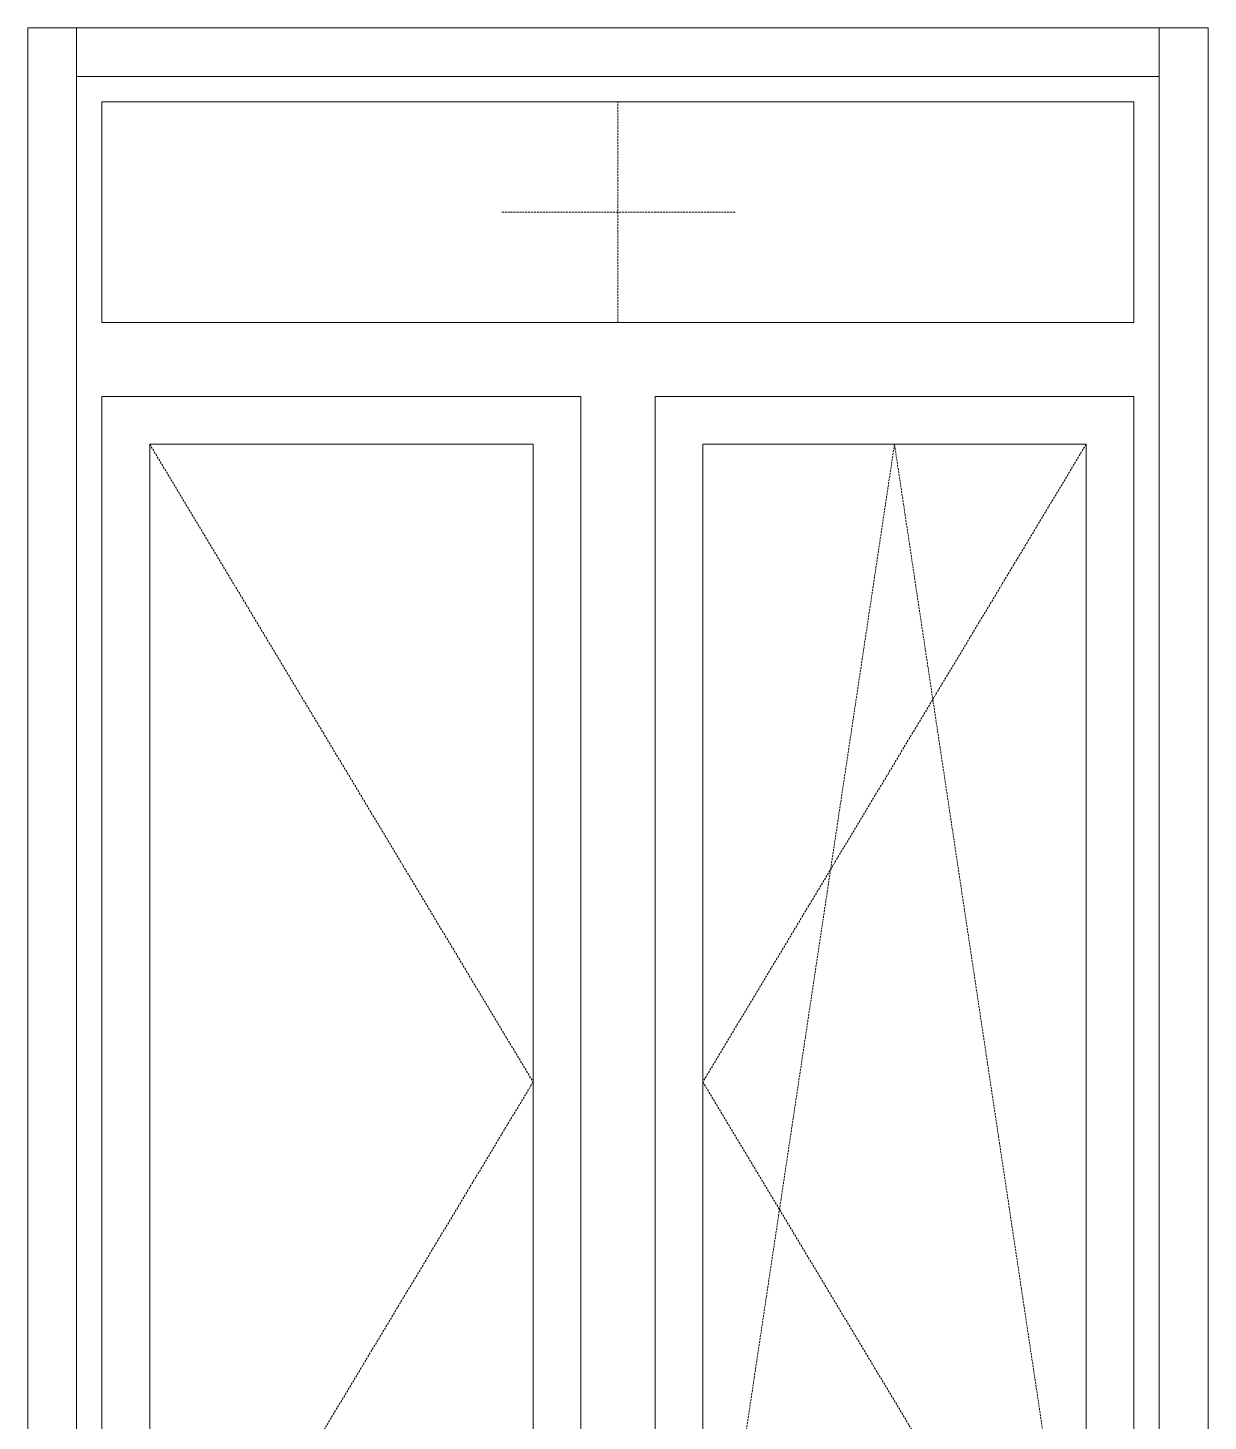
# Model space of a CAD drawing. Header units: millimetres. Extents: x -515342 to 330399, y -224905 to 507333.
# Drawn here: x 224269 to 225479, y -49938 to -48509 of the extents above; entities that cross this region are included whole.
import ezdxf

# ---------------------------------------------------------------- set-up
doc = ezdxf.new("R2010")
doc.units = ezdxf.units.MM
doc.linetypes.add('ASVP_Штриховая_ш2 п1', pattern=[3, 2, -1])
doc.layers.get('0').update_dxf_attribs({"lineweight": 0})
for name, color, linetype, lineweight in [('Витраж', 7, 'Continuous', 0), ('Окна', 7, 'Continuous', 0), ('Окна открывание', 7, 'Continuous', 0)]:
    doc.layers.add(name, color=color, linetype=linetype, lineweight=lineweight)

# ---------------------------------------------------------------- blocks, each defined once
blk = doc.blocks.new('Окно_ПВХ_2Створки_1Фрамуга-верх - АР_Окно_ОП_1820_h_х11700_2ст1фр-в-V136-Фасад А_-Д')
at = {"layer": 'Окна'}
for p, q in [((5468.9, 2544), (4410.9, 2544)), ((4410.9, 2544), (4410.9, 2318)), ((5468.9, 2318), (5468.9, 2544)), ((5468.9, 2318), (4410.9, 2318)), ((4901.9, 2242), (4410.9, 2242)), ((4410.9, 2242), (4410.9, 836)), ((4901.9, 836), (4901.9, 2242)), ((5468.9, 2242), (4977.9, 2242)), ((4977.9, 836), (4977.9, 2242)), ((5468.9, 844.1), (5468.9, 2242)), ((4459.9, 2193), (4459.9, 885)), ((4852.9, 2193), (4459.9, 2193)), ((4852.9, 2193), (4852.9, 885)), ((5026.9, 2193), (5026.9, 885)), ((5419.9, 2193), (5026.9, 2193)), ((5419.9, 2193), (5419.9, 885)), ((4459.9, 885), (4852.9, 885)), ((5026.9, 885), (5419.9, 885)), ((4410.9, 836), (4901.9, 836)), ((4977.9, 836), (5367.9, 836))]:
    blk.add_line(p, q, dxfattribs=at)
at = {"layer": 'Окна открывание', "linetype": 'ASVP_Штриховая_ш2 п1'}
for p, q in [((4939.9, 2318), (4939.9, 2544)), ((5059.9, 2431), (4819.9, 2431)), ((4459.9, 2193), (4852.9, 1539)), ((5223.4, 2193), (5026.9, 885)), ((5419.9, 2193), (5026.9, 1539)), ((5419.9, 885), (5223.4, 2193)), ((4852.9, 1539), (4459.9, 885)), ((5026.9, 1539), (5419.9, 885))]:
    blk.add_line(p, q, dxfattribs=at)
blk = doc.blocks.new('Прямоугольный импост - АР_Откос_Металлический_50х330 Коричневый Правый-9899922-Фасад А_-Д')
at = {"layer": 'Витраж'}
for p, q in [((12479.9, 2570), (12479.9, 2620)), ((12479.9, 2620), (13589.9, 2620)), ((13589.9, 2620), (13589.9, 2570)), ((12479.9, 2570), (13589.9, 2570))]:
    blk.add_line(p, q, dxfattribs=at)
blk = doc.blocks.new('Прямоугольный импост - АР_Откос_Металлический_50х330 Коричневый Правый-V154-Фасад А_-Д')
at = {"layer": 'Витраж'}
for p, q in [((5494.9, 2620), (5544.9, 2620)), ((5494.9, 2620), (5494.9, 846.2)), ((5544.9, 2620), (5544.9, 850)), ((5494.9, 806), (5494.9, 760)), ((5536.4, 760), (5494.9, 760))]:
    blk.add_line(p, q, dxfattribs=at)
blk = doc.blocks.new('Прямоугольный импост - АР_Откос_Металлический_50х330 Коричневый Левый-V152-Фасад А_-Д')
at = {"layer": 'Витраж'}
for p, q in [((12429.9, 2620), (12479.9, 2620)), ((12429.9, 760), (12429.9, 2620)), ((12479.9, 760), (12479.9, 2620)), ((12479.9, 760), (12429.9, 760))]:
    blk.add_line(p, q, dxfattribs=at)
blk = doc.blocks.new('СД_Люблино_Фасады_rvt-2-Фасад А_-Д')
at = {"layer": 'Витраж', "lineweight": 9}
for name, p in [('Прямоугольный импост - АР_Откос_Металлический_50х330 Коричневый Левый-V152-Фасад А_-Д', (-8095, 0)), ('Прямоугольный импост - АР_Откос_Металлический_50х330 Коричневый Правый-9899922-Фасад А_-Д', (-8095, 0)), ('Прямоугольный импост - АР_Откос_Металлический_50х330 Коричневый Правый-V154-Фасад А_-Д', (0, 0))]:
    blk.add_blockref(name, p, dxfattribs=at)
at = {"layer": 'Окна', "lineweight": 9}
blk.add_blockref('Окно_ПВХ_2Створки_1Фрамуга-верх - АР_Окно_ОП_1820_h_х11700_2ст1фр-в-V136-Фасад А_-Д', (0, 0), dxfattribs=at)

msp = doc.modelspace()

# ---------------------------------------------------------------- block references
msp.add_blockref('СД_Люблино_Фасады_rvt-2-Фасад А_-Д', (219933.6471, -51129.182))

doc.saveas('drawing.dxf')
